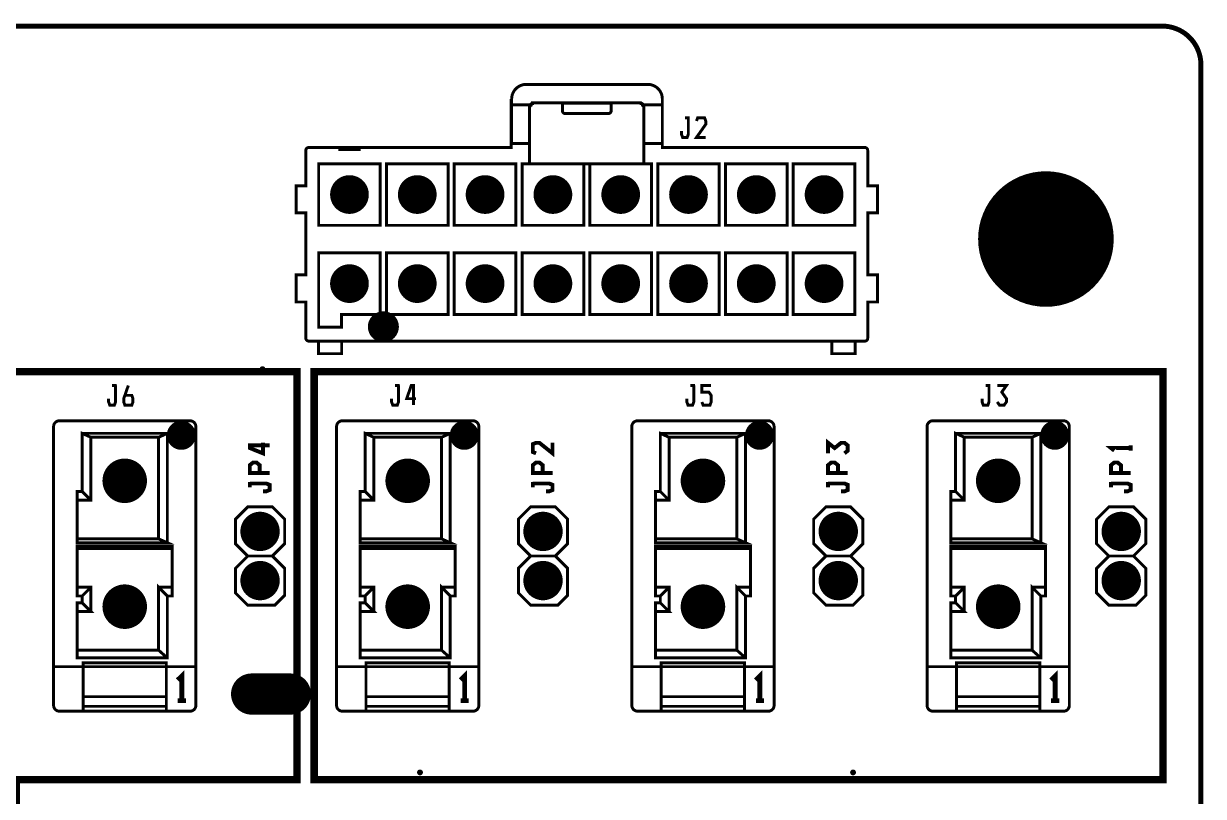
# Model space of a CAD drawing. Extents: x -13 to 194, y 173 to 305.
# Drawn here: x 78.7 to 139.6, y 265 to 304.9 of the extents above; entities that cross this region are included whole.
import ezdxf

# ---------------------------------------------------------------- set-up
doc = ezdxf.new("R2010")
doc.units = 0
doc.header["$MEASUREMENT"] = 0
doc.layers.get('0').update_dxf_attribs({"linetype": 'CONTINUOUS'})
for name, color, linetype in [('22-314-0_DRL', 1, 'CONTINUOUS'), ('22-314-0_SMT', 9, 'CONTINUOUS'), ('22-314-0_SST', 250, 'CONTINUOUS'), ('THRUHOLE_NPT', 9, 'CONTINUOUS'), ('THRUHOLE_TAP', 12, 'CONTINUOUS')]:
    doc.layers.add(name, color=color, linetype=linetype)

# ---------------------------------------------------------------- blocks, each defined once
blk = doc.blocks.new('ROUND_21')
at = {"const_width": 0.0635}
blk.add_lwpolyline([(-0.03175, 0, 1), (0.03175, 0, 1)], format="xyb", close=True, dxfattribs=at)
blk = doc.blocks.new('ROUND_2')
at = {"const_width": 0.8001}
blk.add_lwpolyline([(-0.40005, 0, 1), (0.40005, 0, 1)], format="xyb", close=True, dxfattribs=at)
blk = doc.blocks.new('ROUND_5')
at = {"const_width": 0.75057}
blk.add_lwpolyline([(-0.375284, 0, 1), (0.375284, 0, 1)], format="xyb", close=True, dxfattribs=at)
blk = doc.blocks.new('ROUND_17')
at = {"const_width": 0.54991}
blk.add_lwpolyline([(-0.274954, 0, 1), (0.274954, 0, 1)], format="xyb", close=True, dxfattribs=at)
blk = doc.blocks.new('ROUND_18')
at = {"const_width": 0.65024}
blk.add_lwpolyline([(-0.32512, 0, 1), (0.32512, 0, 1)], format="xyb", close=True, dxfattribs=at)
blk = doc.blocks.new('ROUND_20')
at = {"const_width": 1.75006}
blk.add_lwpolyline([(-0.87503, 0, 1), (0.87503, 0, 1)], format="xyb", close=True, dxfattribs=at)
blk = doc.blocks.new('ROUND_22')
at = {"const_width": 0.14986}
blk.add_lwpolyline([(-0.07493, 0, 1), (0.07493, 0, 1)], format="xyb", close=True, dxfattribs=at)
blk = doc.blocks.new('ROUND_1')
at = {"const_width": 0.99949}
blk.add_lwpolyline([(-0.499744, 0, 1), (0.499744, 0, 1)], format="xyb", close=True, dxfattribs=at)
blk = doc.blocks.new('ROUND_3')
at = {"const_width": 1.14935}
blk.add_lwpolyline([(-0.574674, 0, 1), (0.574674, 0, 1)], format="xyb", close=True, dxfattribs=at)
blk = doc.blocks.new('ROUND_4')
at = {"const_width": 0.7493}
blk.add_lwpolyline([(-0.37465, 0, 1), (0.37465, 0, 1)], format="xyb", close=True, dxfattribs=at)
blk = doc.blocks.new('ROUND_6')
at = {"const_width": 1.016}
blk.add_lwpolyline([(-0.508, 0, 1), (0.508, 0, 1)], format="xyb", close=True, dxfattribs=at)
blk = doc.blocks.new('ROUND_7')
at = {"const_width": 3.50012}
blk.add_lwpolyline([(-1.75006, 0, 1), (1.75006, 0, 1)], format="xyb", close=True, dxfattribs=at)

msp = doc.modelspace()

# ---------------------------------------------------------------- linework, layer by layer
at = {"layer": '22-314-0_DRL'}
for points, const_width in [([(137.443, 304.79), (36.443, 304.79)], 0.254), ([(139.442, 186.79), (139.442, 302.789)], 0.254), ([(93.156, 270.991), (89.727, 270.991)], 0.127), ([(89.773, 271.031), (89.773, 269.545)], 0.127), ([(93.021, 271.105), (89.862, 271.105)], 0.127), ([(89.887, 271.12), (89.887, 269.456)], 0.127), ([(90.001, 271.186), (90.001, 269.39)], 0.127), ([(92.813, 271.219), (90.072, 271.219)], 0.127), ([(90.116, 271.234), (90.116, 269.345)], 0.127), ([(90.23, 271.267), (90.23, 269.312)], 0.127), ([(90.344, 271.285), (90.344, 269.294)], 0.127), ([(92.442, 271.29), (90.443, 271.29)], 0.127), ([(90.459, 271.29), (90.459, 269.289)], 0.127), ([(90.573, 271.29), (90.573, 269.289)], 0.127), ([(90.687, 271.29), (90.687, 269.289)], 0.127), ([(90.801, 271.29), (90.801, 269.289)], 0.127), ([(90.916, 271.29), (90.916, 269.289)], 0.127), ([(91.03, 271.29), (91.03, 269.289)], 0.127), ([(91.144, 271.29), (91.144, 269.289)], 0.127), ([(91.259, 271.29), (91.259, 269.289)], 0.127), ([(91.373, 271.29), (91.373, 269.289)], 0.127), ([(91.487, 271.29), (91.487, 269.289)], 0.127), ([(91.602, 271.29), (91.602, 269.289)], 0.127), ([(91.716, 271.29), (91.716, 269.289)], 0.127), ([(91.83, 271.29), (91.83, 269.289)], 0.127), ([(91.944, 271.29), (91.944, 269.289)], 0.127), ([(92.059, 271.29), (92.059, 269.289)], 0.127), ([(92.173, 271.29), (92.173, 269.289)], 0.127), ([(92.287, 271.29), (92.287, 269.289)], 0.127), ([(92.402, 271.29), (92.402, 269.289)], 0.127), ([(92.516, 271.288), (92.516, 269.291)], 0.127), ([(92.63, 271.273), (92.63, 269.307)], 0.127), ([(92.745, 271.245), (92.745, 269.335)], 0.127), ([(92.859, 271.199), (92.859, 269.378)], 0.127), ([(92.973, 271.138), (92.973, 269.441)], 0.127), ([(93.087, 271.054), (93.087, 269.523)], 0.127), ([(93.202, 270.942), (93.202, 269.637)], 0.127), ([(93.435, 270.419), (89.45, 270.419)], 0.127), ([(93.413, 270.533), (89.47, 270.533)], 0.127), ([(93.377, 270.648), (89.509, 270.648)], 0.127), ([(89.544, 270.729), (89.544, 269.85)], 0.127), ([(93.324, 270.762), (89.559, 270.762)], 0.127), ([(93.253, 270.876), (89.63, 270.876)], 0.127), ([(89.658, 270.909), (89.658, 269.667)], 0.127), ([(93.316, 270.78), (93.316, 269.799)], 0.127), ([(93.43, 270.452), (93.43, 270.124)], 0.127), ([(93.443, 270.305), (89.443, 270.305)], 0.127), ([(93.438, 270.191), (89.445, 270.191)], 0.127), ([(93.42, 270.076), (89.465, 270.076)], 0.127), ([(93.387, 269.962), (89.496, 269.962)], 0.127), ([(93.339, 269.848), (89.544, 269.848)], 0.127), ([(93.273, 269.733), (89.61, 269.733)], 0.127), ([(93.184, 269.619), (89.699, 269.619)], 0.127), ([(93.062, 269.505), (89.821, 269.505)], 0.127), ([(92.882, 269.39), (90.004, 269.39)], 0.127), ([(92.442, 269.289), (90.443, 269.289)], 0.127)]:
    msp.add_lwpolyline(points, dxfattribs=dict(at, const_width=const_width))
for points, const_width in [([(139.442, 302.789, 0.414214), (137.443, 304.788)], 0.254), ([(90.443, 271.29, 0.414214), (89.443, 270.29)], 0.127), ([(93.443, 270.29, 0.414214), (92.442, 271.29)], 0.127), ([(89.443, 270.29, 0.414214), (90.443, 269.289)], 0.127), ([(92.442, 269.289, 0.414214), (93.443, 270.29)], 0.127)]:
    msp.add_lwpolyline(points, format="xyb", dxfattribs=dict(at, const_width=const_width))
at = {"layer": '22-314-0_SST', "const_width": 0.152}
for points in [[(104.619, 301.778, 0.414214), (103.865, 301.024)], [(111.642, 301.024, 0.414214), (110.888, 301.778)], [(104.944, 300.721, 0.414214), (104.794, 300.571)], [(106.483, 300.419, 0.414214), (106.633, 300.269)], [(108.853, 300.269, 0.414214), (109.003, 300.419)], [(110.692, 300.571, 0.414214), (110.542, 300.721)], [(93.392, 298.519, 0.414214), (93.242, 298.369)], [(122.242, 298.369, 0.414214), (122.092, 298.519)], [(93.242, 288.669, 0.414214), (93.392, 288.519)], [(122.092, 288.519, 0.414214), (122.242, 288.669)], [(80.522, 284.404, 0.414214), (80.222, 284.105)], [(87.563, 284.105, 0.414214), (87.263, 284.404)], [(95.127, 284.404, 0.414214), (94.827, 284.105)], [(102.168, 284.105, 0.414214), (101.868, 284.404)], [(110.367, 284.404, 0.414214), (110.067, 284.105)], [(117.408, 284.105, 0.414214), (117.108, 284.404)], [(125.607, 284.404, 0.414214), (125.307, 284.105)], [(132.648, 284.105, 0.414214), (132.348, 284.404)], [(80.222, 269.705, 0.414214), (80.522, 269.406)], [(87.263, 269.403, 0.414214), (87.565, 269.705)], [(94.827, 269.705, 0.414214), (95.127, 269.406)], [(101.868, 269.403, 0.414214), (102.17, 269.705)], [(110.067, 269.705, 0.414214), (110.367, 269.406)], [(117.108, 269.403, 0.414214), (117.41, 269.705)], [(125.307, 269.705, 0.414214), (125.607, 269.406)], [(132.348, 269.403, 0.414214), (132.65, 269.705)]]:
    msp.add_lwpolyline(points, format="xyb", dxfattribs=at)
at = {"layer": '22-314-0_SST'}
for points, const_width in [([(110.888, 301.778), (104.596, 301.778)], 0.152), ([(104.619, 301.778), (110.911, 301.778)], 0.152), ([(107.903, 297.678), (107.583, 297.678), (104.944, 297.678), (104.792, 297.678), (104.792, 298.59), (104.792, 298.72), (104.792, 299.007), (104.792, 300.676), (104.799, 300.719), (103.842, 300.719), (103.842, 301.024)], 0.152), ([(103.865, 298.72), (103.865, 299.007), (103.865, 300.719), (103.865, 301.024)], 0.152), ([(104.944, 300.825), (104.799, 300.719)], 0.152), ([(110.692, 297.678), (111.083, 297.678), (111.083, 294.498), (107.903, 294.498), (107.903, 297.678), (110.542, 297.678), (110.692, 297.678), (110.692, 298.59), (110.692, 298.72), (110.692, 299.007), (110.692, 300.676), (110.685, 300.719), (110.542, 300.825), (104.944, 300.825), (104.944, 300.721)], 0.152), ([(106.483, 300.419), (106.483, 300.571), (106.483, 300.721), (106.483, 300.805), (109.003, 300.805), (109.003, 300.721), (109.003, 300.571)], 0.152), ([(110.542, 300.825), (110.542, 300.721)], 0.152), ([(111.642, 298.72), (111.642, 299.007), (111.642, 300.719), (111.642, 301.024)], 0.152), ([(103.842, 298.72), (103.842, 299.007), (103.842, 300.719)], 0.152), ([(108.853, 300.269), (106.633, 300.269)], 0.152), ([(109.003, 300.571), (109.003, 300.419)], 0.152), ([(111.642, 300.719), (110.685, 300.719)], 0.152), ([(112.628, 299.378), (112.628, 299.207), (112.689, 299.04), (112.925, 299.04), (112.983, 299.207), (112.983, 300.056)], 0.152), ([(113.044, 300.056), (112.805, 300.056)], 0.152), ([(113.882, 299.04), (113.407, 299.04), (113.882, 299.715), (113.882, 299.886), (113.821, 300.056), (113.466, 300.056), (113.407, 299.886)], 0.152), ([(93.242, 298.369), (93.242, 296.538), (92.742, 296.538), (92.742, 295.138), (93.242, 295.138), (93.242, 291.941), (92.742, 291.941), (92.742, 290.538), (93.242, 290.538), (93.242, 288.669)], 0.152), ([(104.792, 298.72), (103.842, 298.72), (103.842, 298.59), (103.842, 298.519), (95.993, 298.519), (94.992, 298.519), (93.392, 298.519)], 0.152), ([(94.992, 298.519), (94.992, 298.418), (95.993, 298.418), (95.993, 298.519)], 0.152), ([(122.092, 298.519), (111.642, 298.519), (111.642, 298.59), (111.642, 298.72), (110.692, 298.72)], 0.152), ([(122.242, 288.669), (122.242, 290.538), (122.742, 290.538), (122.742, 291.941), (122.242, 291.941), (122.242, 295.138), (122.742, 295.138), (122.742, 296.538), (122.242, 296.538), (122.242, 298.369)], 0.152), ([(93.903, 297.678), (93.903, 294.498), (97.083, 294.498), (97.083, 297.678), (93.903, 297.678)], 0.152), ([(97.403, 297.678), (97.403, 294.498), (100.583, 294.498), (100.583, 297.678), (97.403, 297.678)], 0.152), ([(100.903, 297.678), (100.903, 294.498), (104.083, 294.498), (104.083, 297.678), (100.903, 297.678)], 0.152), ([(104.792, 297.678), (104.403, 297.678), (104.403, 294.498), (107.583, 294.498), (107.583, 297.678)], 0.152), ([(111.403, 297.678), (111.403, 294.498), (114.581, 294.498), (114.581, 297.678), (111.403, 297.678)], 0.152), ([(114.901, 297.678), (114.901, 294.498), (118.081, 294.498), (118.081, 297.678), (114.901, 297.678)], 0.152), ([(118.401, 297.678), (118.401, 294.498), (121.581, 294.498), (121.581, 297.678), (118.401, 297.678)], 0.152), ([(99.11, 296.205), (98.876, 296.205), (98.675, 296.406), (98.675, 295.771), (99.31, 295.771), (99.11, 295.972), (99.11, 296.205), (99.31, 296.406), (99.31, 295.771)], 0.152), ([(102.61, 296.205), (102.376, 296.205), (102.176, 296.406), (102.176, 295.771), (102.811, 295.771), (102.61, 295.972), (102.61, 296.205), (102.811, 296.406), (102.811, 295.771)], 0.152), ([(106.11, 296.205), (105.876, 296.205), (105.676, 296.406), (105.676, 295.771), (106.311, 295.771), (106.11, 295.972), (106.11, 296.205), (106.311, 296.406), (106.311, 295.771)], 0.152), ([(109.61, 296.205), (109.374, 296.205), (109.176, 296.406), (109.176, 295.771), (109.811, 295.771), (109.61, 295.972), (109.61, 296.205), (109.811, 296.406), (109.811, 295.771)], 0.152), ([(95.81, 296.406), (95.81, 295.771), (95.175, 295.771), (95.376, 295.972), (95.61, 295.972), (95.61, 296.205), (95.81, 296.406), (95.175, 296.406), (95.376, 296.205), (95.61, 296.205)], 0.152), ([(95.175, 296.406), (95.175, 295.771)], 0.152), ([(95.376, 295.972), (95.376, 296.205)], 0.152), ([(95.61, 295.972), (95.81, 295.771)], 0.152), ([(99.31, 296.406), (98.675, 296.406)], 0.152), ([(98.675, 295.771), (98.876, 295.972)], 0.152), ([(99.11, 295.972), (98.876, 295.972), (98.876, 296.205)], 0.152), ([(102.811, 296.406), (102.176, 296.406)], 0.152), ([(102.176, 295.771), (102.376, 295.972)], 0.152), ([(102.61, 295.972), (102.376, 295.972), (102.376, 296.205)], 0.152), ([(106.311, 296.406), (105.676, 296.406)], 0.152), ([(105.676, 295.771), (105.876, 295.972)], 0.152), ([(106.11, 295.972), (105.876, 295.972), (105.876, 296.205)], 0.152), ([(109.811, 296.406), (109.176, 296.406)], 0.152), ([(109.176, 295.771), (109.374, 295.972)], 0.152), ([(109.61, 295.972), (109.374, 295.972), (109.374, 296.205)], 0.152), ([(113.11, 295.972), (113.311, 295.771), (112.676, 295.771), (112.874, 295.972), (113.11, 295.972), (113.11, 296.205), (113.311, 296.406), (112.676, 296.406), (112.874, 296.205), (113.11, 296.205)], 0.152), ([(112.676, 296.406), (112.676, 295.771)], 0.152), ([(112.874, 295.972), (112.874, 296.205)], 0.152), ([(113.311, 295.771), (113.311, 296.406)], 0.152), ([(116.61, 295.972), (116.811, 295.771), (116.176, 295.771), (116.374, 295.972), (116.61, 295.972), (116.61, 296.205), (116.811, 296.406), (116.176, 296.406), (116.374, 296.205), (116.61, 296.205)], 0.152), ([(116.176, 296.406), (116.176, 295.771)], 0.152), ([(116.374, 295.972), (116.374, 296.205)], 0.152), ([(116.811, 295.771), (116.811, 296.406)], 0.152), ([(119.674, 296.406), (119.674, 295.771), (119.874, 295.972), (120.11, 295.972), (120.11, 296.205), (120.309, 296.406), (119.674, 296.406), (119.874, 296.205), (120.11, 296.205)], 0.152), ([(120.11, 295.972), (120.309, 295.771), (119.674, 295.771)], 0.152), ([(119.874, 295.972), (119.874, 296.205)], 0.152), ([(120.309, 296.406), (120.309, 295.771)], 0.152), ([(93.903, 293.078), (93.903, 289.241), (95.084, 289.241), (95.084, 289.898), (97.083, 289.898), (97.083, 293.078), (93.903, 293.078)], 0.152), ([(100.583, 289.898), (100.583, 293.078), (97.403, 293.078), (97.403, 289.898), (100.583, 289.898)], 0.152), ([(100.903, 293.078), (100.903, 289.898), (104.083, 289.898), (104.083, 293.078), (100.903, 293.078)], 0.152), ([(104.403, 293.078), (104.403, 289.898), (107.583, 289.898), (107.583, 293.078), (104.403, 293.078)], 0.152), ([(107.903, 293.078), (107.903, 289.898), (111.083, 289.898), (111.083, 293.078), (107.903, 293.078)], 0.152), ([(111.403, 293.078), (111.403, 289.898), (114.581, 289.898), (114.581, 293.078), (111.403, 293.078)], 0.152), ([(114.901, 293.078), (114.901, 289.898), (118.081, 289.898), (118.081, 293.078), (114.901, 293.078)], 0.152), ([(118.401, 293.078), (118.401, 289.898), (121.581, 289.898), (121.581, 293.078), (118.401, 293.078)], 0.152), ([(95.175, 291.171), (95.175, 291.806), (95.376, 291.608), (95.376, 291.372), (95.175, 291.171), (95.81, 291.171), (95.61, 291.372), (95.61, 291.608), (95.81, 291.806), (95.175, 291.806)], 0.152), ([(95.81, 291.171), (95.81, 291.806)], 0.152), ([(98.675, 291.806), (98.876, 291.608), (98.876, 291.372), (98.675, 291.171), (98.675, 291.806), (99.31, 291.806), (99.11, 291.608), (99.11, 291.372), (98.876, 291.372)], 0.152), ([(99.11, 291.372), (99.31, 291.171), (99.31, 291.806)], 0.152), ([(102.176, 291.806), (102.376, 291.608), (102.376, 291.372), (102.176, 291.171), (102.176, 291.806), (102.811, 291.806), (102.61, 291.608), (102.61, 291.372), (102.376, 291.372)], 0.152), ([(102.61, 291.372), (102.811, 291.171), (102.811, 291.806)], 0.152), ([(105.676, 291.806), (105.876, 291.608), (105.876, 291.372), (105.676, 291.171), (105.676, 291.806), (106.311, 291.806), (106.11, 291.608), (106.11, 291.372), (105.876, 291.372)], 0.152), ([(106.11, 291.372), (106.311, 291.171), (106.311, 291.806)], 0.152), ([(109.176, 291.806), (109.374, 291.608), (109.374, 291.372), (109.176, 291.171), (109.176, 291.806), (109.811, 291.806), (109.61, 291.608), (109.61, 291.372), (109.374, 291.372)], 0.152), ([(109.61, 291.372), (109.811, 291.171), (109.811, 291.806)], 0.152), ([(112.874, 291.372), (113.11, 291.372), (113.11, 291.608), (112.874, 291.608), (112.676, 291.806), (112.676, 291.171), (112.874, 291.372), (112.874, 291.608)], 0.152), ([(113.311, 291.806), (112.676, 291.806)], 0.152), ([(113.11, 291.608), (113.311, 291.806), (113.311, 291.171), (113.11, 291.372)], 0.152), ([(116.374, 291.372), (116.61, 291.372), (116.61, 291.608), (116.374, 291.608), (116.176, 291.806), (116.176, 291.171), (116.374, 291.372), (116.374, 291.608)], 0.152), ([(116.811, 291.806), (116.176, 291.806)], 0.152), ([(116.61, 291.608), (116.811, 291.806), (116.811, 291.171), (116.61, 291.372)], 0.152), ([(120.11, 291.608), (119.874, 291.608), (119.674, 291.806), (120.309, 291.806), (120.11, 291.608), (120.11, 291.372), (120.309, 291.171), (120.309, 291.806)], 0.152), ([(119.874, 291.372), (119.674, 291.171), (119.674, 291.806)], 0.152), ([(95.61, 291.608), (95.376, 291.608)], 0.152), ([(95.61, 291.372), (95.376, 291.372)], 0.152), ([(99.31, 291.171), (98.675, 291.171)], 0.152), ([(98.876, 291.608), (99.11, 291.608)], 0.152), ([(102.811, 291.171), (102.176, 291.171)], 0.152), ([(102.376, 291.608), (102.61, 291.608)], 0.152), ([(106.311, 291.171), (105.676, 291.171)], 0.152), ([(105.876, 291.608), (106.11, 291.608)], 0.152), ([(109.811, 291.171), (109.176, 291.171)], 0.152), ([(109.374, 291.608), (109.61, 291.608)], 0.152), ([(113.311, 291.171), (112.676, 291.171)], 0.152), ([(116.811, 291.171), (116.176, 291.171)], 0.152), ([(120.309, 291.171), (119.674, 291.171)], 0.152), ([(120.11, 291.372), (119.874, 291.372), (119.874, 291.608)], 0.152), ([(93.392, 288.519), (122.092, 288.519)], 0.152), ([(93.893, 288.519), (93.893, 287.869), (95.091, 287.869), (95.091, 288.519)], 0.152), ([(121.591, 288.519), (121.591, 287.869), (120.392, 287.869), (120.392, 288.519)], 0.152), ([(78.305, 265.862), (92.783, 265.862), (92.783, 286.944), (46.682, 286.944), (46.682, 240.462), (78.305, 240.462), (78.305, 265.862)], 0.381), ([(137.487, 265.862), (93.672, 265.862), (93.672, 286.944), (137.487, 286.944), (137.487, 265.862)], 0.381), ([(83.062, 285.547), (83.062, 285.377), (83.123, 285.21), (83.359, 285.21), (83.418, 285.377), (83.418, 286.226)], 0.152), ([(83.479, 286.226), (83.24, 286.226)], 0.152), ([(83.9, 285.718), (84.256, 285.718), (84.317, 285.547), (84.317, 285.377), (84.256, 285.21), (83.9, 285.21), (83.842, 285.377), (83.842, 285.547), (84.078, 286.226)], 0.152), ([(97.667, 285.547), (97.667, 285.377), (97.728, 285.21), (97.964, 285.21), (98.023, 285.377), (98.023, 286.226)], 0.152), ([(98.084, 286.226), (97.845, 286.226)], 0.152), ([(98.922, 285.547), (98.447, 285.547), (98.683, 286.226), (98.802, 286.226), (98.802, 285.21)], 0.152), ([(112.907, 285.547), (112.907, 285.377), (112.968, 285.21), (113.204, 285.21), (113.263, 285.377), (113.263, 286.226)], 0.152), ([(113.324, 286.226), (113.085, 286.226)], 0.152), ([(113.687, 285.377), (113.745, 285.21), (114.101, 285.21), (114.162, 285.377), (114.162, 285.718), (114.042, 285.885), (113.687, 285.885), (113.687, 286.226), (114.162, 286.226)], 0.152), ([(128.147, 285.547), (128.147, 285.377), (128.208, 285.21), (128.444, 285.21), (128.503, 285.377), (128.503, 286.226)], 0.152), ([(128.564, 286.226), (128.325, 286.226)], 0.152), ([(128.927, 285.377), (129.046, 285.21), (129.282, 285.21), (129.402, 285.377), (129.402, 285.547), (129.163, 285.885), (129.402, 286.226), (128.927, 286.226)], 0.152), ([(87.263, 284.404), (80.522, 284.404)], 0.152), ([(101.868, 284.404), (95.127, 284.404)], 0.152), ([(117.108, 284.404), (110.367, 284.404)], 0.152), ([(132.348, 284.404), (125.607, 284.404)], 0.152), ([(80.222, 284.105), (80.222, 271.704), (81.741, 271.704), (86.041, 271.704), (86.041, 269.403), (81.741, 269.403), (80.522, 269.403)], 0.152), ([(81.693, 283.754), (86.092, 283.754), (85.643, 283.553), (82.143, 283.553), (81.693, 283.754), (81.693, 280.754), (81.442, 280.754), (81.442, 278.105), (86.092, 278.105), (85.643, 278.303), (81.442, 278.303)], 0.152), ([(86.092, 278.105), (86.092, 283.754)], 0.152), ([(87.563, 269.705), (87.563, 271.704), (87.563, 284.105)], 0.152), ([(94.827, 284.105), (94.827, 271.704), (96.346, 271.704), (100.646, 271.704), (100.646, 269.403), (96.346, 269.403), (95.127, 269.403)], 0.152), ([(96.298, 283.754), (100.697, 283.754), (100.248, 283.553), (96.748, 283.553), (96.298, 283.754), (96.298, 280.754), (96.047, 280.754), (96.047, 278.105), (100.697, 278.105), (100.248, 278.303), (96.047, 278.303)], 0.152), ([(100.697, 278.105), (100.697, 283.754)], 0.152), ([(102.168, 269.705), (102.168, 271.704), (102.168, 284.105)], 0.152), ([(110.067, 284.105), (110.067, 271.704), (111.586, 271.704), (115.886, 271.704), (115.886, 269.403), (111.586, 269.403), (110.367, 269.403)], 0.152), ([(111.538, 283.754), (115.937, 283.754), (115.488, 283.553), (111.988, 283.553), (111.538, 283.754), (111.538, 280.754), (111.287, 280.754), (111.287, 278.105), (115.937, 278.105), (115.488, 278.303), (111.287, 278.303)], 0.152), ([(115.937, 278.105), (115.937, 283.754)], 0.152), ([(117.408, 269.705), (117.408, 271.704), (117.408, 284.105)], 0.152), ([(125.307, 284.105), (125.307, 271.704), (126.826, 271.704), (131.126, 271.704), (131.126, 269.403), (126.826, 269.403), (125.607, 269.403)], 0.152), ([(126.778, 283.754), (131.177, 283.754), (130.728, 283.553), (127.228, 283.553), (126.778, 283.754), (126.778, 280.754), (126.527, 280.754), (126.527, 278.105), (131.177, 278.105), (130.728, 278.303), (126.527, 278.303)], 0.152), ([(131.177, 278.105), (131.177, 283.754)], 0.152), ([(132.648, 269.705), (132.648, 271.704), (132.648, 284.105)], 0.152), ([(82.143, 283.553), (82.143, 280.305), (81.442, 280.305)], 0.152), ([(85.643, 283.553), (85.643, 278.303)], 0.152), ([(91.027, 283.266), (91.027, 282.723), (90.352, 282.995), (90.352, 283.129), (91.368, 283.129)], 0.203), ([(96.748, 283.553), (96.748, 280.305), (96.047, 280.305)], 0.152), ([(100.248, 283.553), (100.248, 278.303)], 0.152), ([(105.973, 283.266), (105.973, 282.723), (105.295, 283.266), (105.124, 283.266), (104.957, 283.198), (104.957, 282.791), (105.124, 282.723)], 0.203), ([(111.988, 283.553), (111.988, 280.305), (111.287, 280.305)], 0.152), ([(115.488, 283.553), (115.488, 278.303)], 0.152), ([(121.043, 282.723), (121.213, 282.86), (121.213, 283.129), (121.043, 283.266), (120.872, 283.266), (120.535, 282.995), (120.197, 283.266), (120.197, 282.723)], 0.203), ([(127.228, 283.553), (127.228, 280.305), (126.527, 280.305)], 0.152), ([(130.728, 283.553), (130.728, 278.303)], 0.152), ([(135.818, 283.129), (135.818, 282.86)], 0.203), ([(135.818, 282.995), (134.802, 282.995), (134.969, 282.86)], 0.203), ([(90.86, 281.707), (90.86, 282.113), (90.69, 282.25), (90.519, 282.25), (90.352, 282.113), (90.352, 281.707), (91.368, 281.707)], 0.203), ([(105.465, 281.707), (105.465, 282.113), (105.295, 282.25), (105.124, 282.25), (104.957, 282.113), (104.957, 281.707), (105.973, 281.707)], 0.203), ([(120.705, 281.707), (120.705, 282.113), (120.535, 282.25), (120.364, 282.25), (120.197, 282.113), (120.197, 281.707), (121.213, 281.707)], 0.203), ([(135.31, 281.707), (135.31, 282.113), (135.14, 282.25), (134.969, 282.25), (134.802, 282.113), (134.802, 281.707), (135.818, 281.707)], 0.203), ([(82.143, 280.305), (81.693, 280.754)], 0.152), ([(90.352, 281.234), (90.352, 280.963)], 0.203), ([(91.027, 280.759), (91.198, 280.759), (91.368, 280.828), (91.368, 281.097), (91.198, 281.166), (90.352, 281.166)], 0.203), ([(96.748, 280.305), (96.298, 280.754)], 0.152), ([(104.957, 281.234), (104.957, 280.963)], 0.203), ([(105.632, 280.759), (105.803, 280.759), (105.973, 280.828), (105.973, 281.097), (105.803, 281.166), (104.957, 281.166)], 0.203), ([(111.988, 280.305), (111.538, 280.754)], 0.152), ([(120.197, 281.234), (120.197, 280.963)], 0.203), ([(120.872, 280.759), (121.043, 280.759), (121.213, 280.828), (121.213, 281.097), (121.043, 281.166), (120.197, 281.166)], 0.203), ([(127.228, 280.305), (126.778, 280.754)], 0.152), ([(134.802, 281.234), (134.802, 280.963)], 0.203), ([(135.477, 280.759), (135.648, 280.759), (135.818, 280.828), (135.818, 281.097), (135.648, 281.166), (134.802, 281.166)], 0.203), ([(90.243, 277.419), (89.608, 278.054), (89.608, 279.324), (90.243, 279.959), (91.513, 279.959), (92.148, 279.324), (92.148, 278.054), (91.513, 277.419), (90.243, 277.419)], 0.152), ([(104.848, 277.419), (104.213, 278.054), (104.213, 279.324), (104.848, 279.959), (106.118, 279.959), (106.753, 279.324), (106.753, 278.054), (106.118, 277.419), (104.848, 277.419)], 0.152), ([(120.088, 277.419), (119.453, 278.054), (119.453, 279.324), (120.088, 279.959), (121.358, 279.959), (121.993, 279.324), (121.993, 278.054), (121.358, 277.419), (120.088, 277.419)], 0.152), ([(134.693, 277.419), (134.058, 278.054), (134.058, 279.324), (134.693, 279.959), (135.963, 279.959), (136.598, 279.324), (136.598, 278.054), (135.963, 277.419), (134.693, 277.419)], 0.152), ([(81.693, 275.004), (81.442, 275.004), (81.442, 272.154), (86.092, 272.154), (86.092, 275.354), (86.341, 275.354), (86.341, 277.925), (81.442, 277.925), (81.442, 275.354), (81.693, 275.354), (81.693, 275.004), (82.143, 274.554), (81.442, 274.554)], 0.152), ([(81.442, 277.803), (86.341, 277.803)], 0.152), ([(96.298, 275.004), (96.047, 275.004), (96.047, 272.154), (100.697, 272.154), (100.697, 275.354), (100.946, 275.354), (100.946, 277.925), (96.047, 277.925), (96.047, 275.354), (96.298, 275.354), (96.298, 275.004), (96.748, 274.554), (96.047, 274.554)], 0.152), ([(96.047, 277.803), (100.946, 277.803)], 0.152), ([(111.538, 275.004), (111.287, 275.004), (111.287, 272.154), (115.937, 272.154), (115.937, 275.354), (116.186, 275.354), (116.186, 277.925), (111.287, 277.925), (111.287, 275.354), (111.538, 275.354), (111.538, 275.004), (111.988, 274.554), (111.287, 274.554)], 0.152), ([(111.287, 277.803), (116.186, 277.803)], 0.152), ([(126.778, 275.004), (126.527, 275.004), (126.527, 272.154), (131.177, 272.154), (131.177, 275.354), (131.426, 275.354), (131.426, 277.925), (126.527, 277.925), (126.527, 275.354), (126.778, 275.354), (126.778, 275.004), (127.228, 274.554), (126.527, 274.554)], 0.152), ([(126.527, 277.803), (131.426, 277.803)], 0.152), ([(90.243, 274.879), (89.608, 275.514), (89.608, 276.784), (90.243, 277.419), (91.513, 277.419), (92.148, 276.784), (92.148, 275.387), (91.64, 274.879), (90.243, 274.879)], 0.152), ([(104.848, 274.879), (104.213, 275.514), (104.213, 276.784), (104.848, 277.419), (106.118, 277.419), (106.753, 276.784), (106.753, 275.387), (106.245, 274.879), (104.848, 274.879)], 0.152), ([(120.088, 274.879), (119.453, 275.514), (119.453, 276.784), (120.088, 277.419), (121.358, 277.419), (121.993, 276.784), (121.993, 275.387), (121.485, 274.879), (120.088, 274.879)], 0.152), ([(134.693, 274.879), (134.058, 275.514), (134.058, 276.784), (134.693, 277.419), (135.963, 277.419), (136.598, 276.784), (136.598, 275.387), (136.09, 274.879), (134.693, 274.879)], 0.152), ([(82.143, 274.554), (82.143, 275.804), (81.442, 275.804)], 0.152), ([(81.693, 275.354), (82.143, 275.804)], 0.152), ([(85.643, 272.555), (85.643, 275.804), (86.092, 275.354)], 0.152), ([(86.341, 275.804), (85.643, 275.804)], 0.152), ([(96.748, 274.554), (96.748, 275.804), (96.047, 275.804)], 0.152), ([(96.298, 275.354), (96.748, 275.804)], 0.152), ([(100.248, 272.555), (100.248, 275.804), (100.697, 275.354)], 0.152), ([(100.946, 275.804), (100.248, 275.804)], 0.152), ([(111.988, 274.554), (111.988, 275.804), (111.287, 275.804)], 0.152), ([(111.538, 275.354), (111.988, 275.804)], 0.152), ([(115.488, 272.555), (115.488, 275.804), (115.937, 275.354)], 0.152), ([(116.186, 275.804), (115.488, 275.804)], 0.152), ([(127.228, 274.554), (127.228, 275.804), (126.527, 275.804)], 0.152), ([(126.778, 275.354), (127.228, 275.804)], 0.152), ([(130.728, 272.555), (130.728, 275.804), (131.177, 275.354)], 0.152), ([(131.426, 275.804), (130.728, 275.804)], 0.152), ([(81.442, 272.555), (85.643, 272.555), (86.092, 272.154)], 0.152), ([(96.047, 272.555), (100.248, 272.555), (100.697, 272.154)], 0.152), ([(111.287, 272.555), (115.488, 272.555), (115.937, 272.154)], 0.152), ([(126.527, 272.555), (130.728, 272.555), (131.177, 272.154)], 0.152), ([(80.222, 269.705), (80.222, 271.704)], 0.152), ([(87.563, 271.704), (86.041, 271.704), (86.041, 271.905), (81.741, 271.905), (81.741, 271.704), (81.741, 269.403)], 0.152), ([(94.827, 269.705), (94.827, 271.704)], 0.152), ([(102.168, 271.704), (100.646, 271.704), (100.646, 271.905), (96.346, 271.905), (96.346, 271.704), (96.346, 269.403)], 0.152), ([(110.067, 269.705), (110.067, 271.704)], 0.152), ([(117.408, 271.704), (115.886, 271.704), (115.886, 271.905), (111.586, 271.905), (111.586, 271.704), (111.586, 269.403)], 0.152), ([(125.307, 269.705), (125.307, 271.704)], 0.152), ([(132.648, 271.704), (131.126, 271.704), (131.126, 271.905), (126.826, 271.905), (126.826, 271.704), (126.826, 269.403)], 0.152), ([(86.834, 269.947), (86.834, 271.217), (86.623, 271.006)], 0.254), ([(101.439, 269.947), (101.439, 271.217), (101.228, 271.006)], 0.254), ([(116.679, 269.947), (116.679, 271.217), (116.468, 271.006)], 0.254), ([(131.919, 269.947), (131.919, 271.217), (131.708, 271.006)], 0.254), ([(86.041, 270.155), (81.741, 270.155)], 0.152), ([(87.047, 269.947), (86.623, 269.947)], 0.254), ([(100.646, 270.155), (96.346, 270.155)], 0.152), ([(101.652, 269.947), (101.228, 269.947)], 0.254), ([(115.886, 270.155), (111.586, 270.155)], 0.152), ([(116.892, 269.947), (116.468, 269.947)], 0.254), ([(131.126, 270.155), (126.826, 270.155)], 0.152), ([(132.132, 269.947), (131.708, 269.947)], 0.254), ([(81.741, 269.655), (86.041, 269.655)], 0.152), ([(86.041, 269.403), (87.263, 269.403)], 0.152), ([(96.346, 269.655), (100.646, 269.655)], 0.152), ([(100.646, 269.403), (101.868, 269.403)], 0.152), ([(111.586, 269.655), (115.886, 269.655)], 0.152), ([(115.886, 269.403), (117.108, 269.403)], 0.152), ([(126.826, 269.655), (131.126, 269.655)], 0.152), ([(131.126, 269.403), (132.348, 269.403)], 0.152)]:
    msp.add_lwpolyline(points, dxfattribs=dict(at, const_width=const_width))

# ---------------------------------------------------------------- block references
at = {"layer": '22-314-0_DRL'}
for name, p in [('ROUND_17', (95.493, 296.088)), ('ROUND_17', (98.993, 296.088)), ('ROUND_17', (102.493, 296.088)), ('ROUND_17', (105.993, 296.088)), ('ROUND_17', (109.493, 296.088)), ('ROUND_17', (112.993, 296.088)), ('ROUND_17', (116.491, 296.088)), ('ROUND_17', (119.991, 296.088)), ('ROUND_20', (131.441, 293.79)), ('ROUND_17', (95.493, 291.488)), ('ROUND_17', (98.993, 291.488)), ('ROUND_17', (102.493, 291.488)), ('ROUND_17', (105.993, 291.488)), ('ROUND_17', (109.493, 291.488)), ('ROUND_17', (112.993, 291.488)), ('ROUND_17', (116.491, 291.488)), ('ROUND_17', (119.991, 291.488)), ('ROUND_2', (97.243, 289.258)), ('ROUND_22', (91.005, 287.071)), ('ROUND_5', (86.814, 283.655)), ('ROUND_5', (101.419, 283.655)), ('ROUND_5', (116.659, 283.655)), ('ROUND_5', (131.899, 283.655)), ('ROUND_18', (83.893, 281.303)), ('ROUND_18', (98.498, 281.303)), ('ROUND_18', (113.738, 281.303)), ('ROUND_18', (128.978, 281.303)), ('ROUND_17', (90.878, 278.689)), ('ROUND_17', (105.483, 278.689)), ('ROUND_17', (120.723, 278.689)), ('ROUND_17', (135.328, 278.689)), ('ROUND_17', (90.878, 276.149)), ('ROUND_17', (105.483, 276.149)), ('ROUND_17', (120.723, 276.149)), ('ROUND_17', (135.328, 276.149)), ('ROUND_18', (83.893, 274.803)), ('ROUND_18', (98.498, 274.803)), ('ROUND_18', (113.738, 274.803)), ('ROUND_18', (128.978, 274.803)), ('ROUND_21', (92.442, 271.29)), ('ROUND_22', (99.133, 266.243)), ('ROUND_22', (121.485, 266.243))]:
    msp.add_blockref(name, p, dxfattribs=at)
at = {"layer": '22-314-0_SMT'}
for name, p in [('ROUND_7', (131.441, 293.79)), ('ROUND_1', (95.493, 296.088)), ('ROUND_1', (98.993, 296.088)), ('ROUND_1', (102.493, 296.088)), ('ROUND_1', (105.993, 296.088)), ('ROUND_1', (109.493, 296.088)), ('ROUND_1', (112.993, 296.088)), ('ROUND_1', (116.491, 296.088)), ('ROUND_1', (119.991, 296.088)), ('ROUND_1', (95.493, 291.488)), ('ROUND_1', (98.993, 291.488)), ('ROUND_1', (102.493, 291.488)), ('ROUND_1', (105.993, 291.488)), ('ROUND_1', (109.493, 291.488)), ('ROUND_1', (112.993, 291.488)), ('ROUND_1', (116.491, 291.488)), ('ROUND_1', (119.991, 291.488)), ('ROUND_4', (86.814, 283.655)), ('ROUND_4', (101.419, 283.655)), ('ROUND_4', (116.659, 283.655)), ('ROUND_4', (131.899, 283.655)), ('ROUND_3', (83.893, 281.303)), ('ROUND_3', (98.498, 281.303)), ('ROUND_3', (113.738, 281.303)), ('ROUND_3', (128.978, 281.303)), ('ROUND_6', (90.878, 278.689)), ('ROUND_6', (105.483, 278.689)), ('ROUND_6', (120.723, 278.689)), ('ROUND_6', (135.328, 278.689)), ('ROUND_6', (90.878, 276.149)), ('ROUND_6', (105.483, 276.149)), ('ROUND_6', (120.723, 276.149)), ('ROUND_6', (135.328, 276.149)), ('ROUND_3', (83.893, 274.803)), ('ROUND_3', (98.498, 274.803)), ('ROUND_3', (113.738, 274.803)), ('ROUND_3', (128.978, 274.803))]:
    msp.add_blockref(name, p, dxfattribs=at)
at = {"layer": 'THRUHOLE_NPT'}
for name, p in [('ROUND_2', (97.243, 289.258)), ('ROUND_5', (86.814, 283.655)), ('ROUND_5', (101.419, 283.655)), ('ROUND_5', (116.659, 283.655)), ('ROUND_5', (131.899, 283.655))]:
    msp.add_blockref(name, p, dxfattribs=at)
at = {"layer": 'THRUHOLE_TAP'}
for name, p in [('ROUND_17', (95.493, 296.088)), ('ROUND_17', (98.993, 296.088)), ('ROUND_17', (102.493, 296.088)), ('ROUND_17', (105.993, 296.088)), ('ROUND_17', (109.493, 296.088)), ('ROUND_17', (112.993, 296.088)), ('ROUND_17', (116.491, 296.088)), ('ROUND_17', (119.991, 296.088)), ('ROUND_20', (131.441, 293.79)), ('ROUND_17', (95.493, 291.488)), ('ROUND_17', (98.993, 291.488)), ('ROUND_17', (102.493, 291.488)), ('ROUND_17', (105.993, 291.488)), ('ROUND_17', (109.493, 291.488)), ('ROUND_17', (112.993, 291.488)), ('ROUND_17', (116.491, 291.488)), ('ROUND_17', (119.991, 291.488)), ('ROUND_22', (91.005, 287.071)), ('ROUND_18', (83.893, 281.303)), ('ROUND_18', (98.498, 281.303)), ('ROUND_18', (113.738, 281.303)), ('ROUND_18', (128.978, 281.303)), ('ROUND_17', (90.878, 278.689)), ('ROUND_17', (105.483, 278.689)), ('ROUND_17', (120.723, 278.689)), ('ROUND_17', (135.328, 278.689)), ('ROUND_17', (90.878, 276.149)), ('ROUND_17', (105.483, 276.149)), ('ROUND_17', (120.723, 276.149)), ('ROUND_17', (135.328, 276.149)), ('ROUND_18', (83.893, 274.803)), ('ROUND_18', (98.498, 274.803)), ('ROUND_18', (113.738, 274.803)), ('ROUND_18', (128.978, 274.803)), ('ROUND_22', (99.133, 266.243)), ('ROUND_22', (121.485, 266.243))]:
    msp.add_blockref(name, p, dxfattribs=at)

doc.saveas('drawing.dxf')
